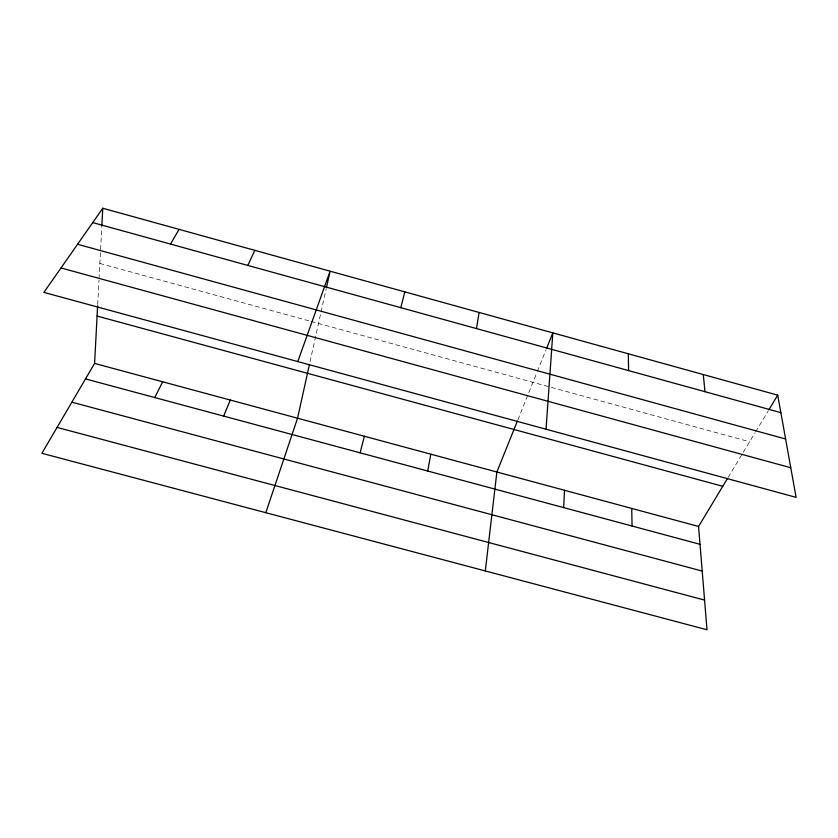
<?xml version="1.0" encoding="UTF-8"?>
<svg xmlns="http://www.w3.org/2000/svg" width="838" height="838" viewBox="0 0 838 838"><rect width="100%" height="100%" fill="white"/><g stroke="black" fill="none" stroke-linecap="round" stroke-linejoin="round"><path stroke-width="0.63" stroke-dasharray="4.19 3.14" d="M97.7 304.519L98.989 280.133M99.052 278.855L101.765 227.496M310.029 361.807L320.765 313.265M321.048 311.987L326.129 289.037M517.874 419.817L536.833 372.669M537.315 371.464L546.041 349.76M728.128 477.398L754.965 432.9M755.625 431.79L768.352 410.704M99.869 263.457L309.777 321.069M311.024 321.404L749.601 441.783"/><path stroke-width="1.26" d="M563.681 507.619L564.519 490.272M727.457 478.508L698.557 526.463L707 629.767L41.9 453.295L94.589 363.42L97.627 305.797M101.827 226.208L102.781 208.233L777.716 395.159L796.1 497.363L43.89 292.389L102.781 208.233M546.051 429.224L552.829 332.875L546.523 348.556M485.307 570.95L496.882 472.014L517.381 421.022M476.487 328.59L479.074 312.448M427.684 471.019L430.837 454.186M309.463 364.362L297.553 418.204L265.803 512.709M326.411 287.759L330.078 271.187L297.794 361.576M400.784 307.682L404.827 291.886M360.089 452.824L364.394 436.252M223.641 416.098L230.303 400.051M247.818 265.426L254.825 250.342M154.779 397.568L162.656 381.793M170.543 244.088L179.06 229.361M769.012 409.593L777.716 395.159M57.068 427.422L704.569 600.092M71.869 402.177L702.202 571.076M94.589 363.42L698.557 526.463M85.507 378.912L700.013 544.312M60.996 267.951L790.779 467.751M97.093 316.062L722.765 486.302M77.567 244.267L785.604 439.007M92.725 222.594L780.859 412.652M703.271 374.544L704.999 391.702M631.737 508.425L632.062 526.023M628.311 353.783L628.605 370.595"/></g></svg>
